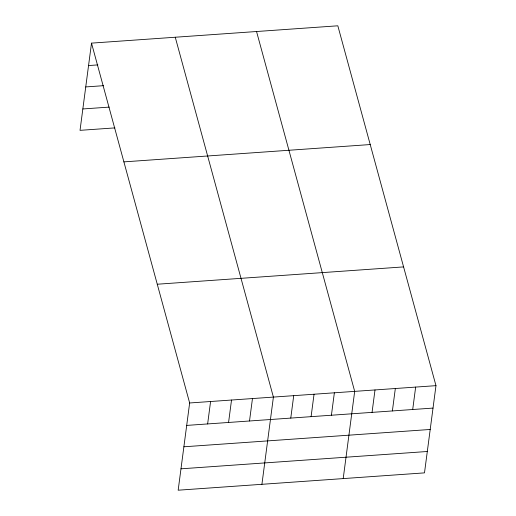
<?xml version="1.0" encoding="UTF-8"?>
<svg xmlns="http://www.w3.org/2000/svg" width="516" height="516" viewBox="0 0 516 516"><rect width="100%" height="100%" fill="white"/><g stroke="black" fill="none" stroke-linecap="round" stroke-linejoin="round"><path stroke-width="0.77" d="M91.506 43.125L189.649 402.977L178.168 490.2L424.494 472.875L435.975 385.658L337.832 25.8L91.506 43.125L80.025 130.342L114.92 127.891M207.632 423.939L210.586 401.506M228.575 422.462L231.523 400.035M249.512 420.992L252.466 398.565M261.915 484.311L273.403 397.088L175.259 37.236M290.772 418.089L293.72 395.662M311.09 416.664L314.044 394.23M331.414 415.232L334.368 392.805M343.204 478.596L354.685 391.373L256.542 31.515M372.055 412.374L375.009 389.941M392.379 410.942L395.333 388.516M412.703 409.517L415.657 387.084M88.552 65.551L97.859 64.9M85.74 86.933L103.574 85.682M82.837 108.96L109.205 107.109M123.892 161.876L370.217 144.551M157.264 284.226L403.589 266.901M189.649 402.977L435.975 385.658M186.695 425.41L433.021 408.085M183.883 446.792L430.209 429.467M180.981 468.818L427.306 451.494"/></g></svg>
